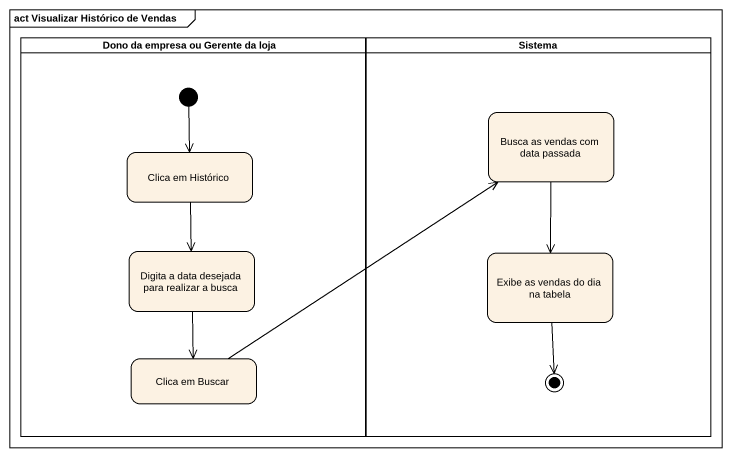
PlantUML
@startuml
mainframe act Visualizar Histórico de Vendas
hide empty description
state "Dono da empresa ou Gerente da loja" as Dono_da_empresa_ou_Gerente <<partition>> {
  state "Clica em Histórico" as Clica_em_Histórico
  state "Digita a data desejada para realizar a busca" as Digita_a_data_desejada_para
  state "Clica em Buscar" as Clica_em_Buscar
  [*] --> Clica_em_Histórico
}
state Sistema <<partition>> {
  state "Busca as vendas com data passada" as Busca_as_vendas_com_data
  state "Exibe as vendas do dia na tabela" as Exibe_as_vendas_do_dia_na
  Exibe_as_vendas_do_dia_na --> [*]
}
Busca_as_vendas_com_data --> Exibe_as_vendas_do_dia_na
Clica_em_Histórico --> Digita_a_data_desejada_para
Digita_a_data_desejada_para --> Clica_em_Buscar
Clica_em_Buscar -up-> Busca_as_vendas_com_data
@enduml
